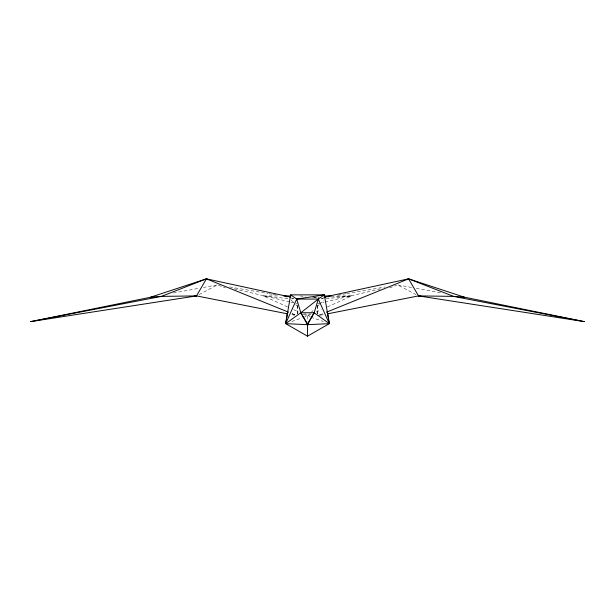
<?xml version="1.0" encoding="UTF-8"?>
<svg xmlns="http://www.w3.org/2000/svg" width="615" height="615" viewBox="0 0 615 615"><rect width="100%" height="100%" fill="white"/><g stroke="black" fill="none" stroke-linecap="round" stroke-linejoin="round"><path stroke-width="0.46" stroke-dasharray="3.08 2.31" d="M297.406 313.881L297.445 305.263M297.414 313.927L297.46 305.547M303.134 317.501L307.5 315.964L310.221 313.327M310.906 312.666L313.627 310.029M317.717 306.07L319.077 304.756M319.762 304.094L323.844 300.135M199.022 294.585L217.487 284.876L203.411 287.466M303.18 314.004L307.5 315.964L311.82 314.004M316.148 312.036L321.338 309.683M327.388 306.939L351.603 295.946L336.259 295.946M317.617 315.795L322.921 313.642M319.393 315.103L322.944 313.735M389.518 287.966L396.621 285.222M291.779 321.484L302.257 317.801M317.532 303.687L324.043 302.157M324.974 301.934L380.77 288.812M320.423 315.241L323.221 314.688M173.384 292.986L198.722 288.327M338.235 295.023L341.994 294.377M342.939 294.216L345.761 293.732M346.699 293.57L385.282 286.967M326.15 298.713L351.603 295.946L330.678 296.922M291.695 298.729L293.593 298.644M312.612 297.76L319.27 297.452M287.612 306.939L263.397 295.946L278.741 295.946M291.71 298.821L293.624 298.821M321.376 298.821L323.29 298.821M263.397 295.946L288.85 298.713M299.997 295.938L305.601 296.576M314.004 297.537L317.74 297.968M321.476 298.39L323.336 298.606M229.718 286.967L268.301 293.57M269.239 293.732L272.061 294.216M273.006 294.377L276.765 295.023M411.589 287.466L397.513 284.876L415.986 294.585M416.278 288.327L441.616 292.986M291.794 314.688L294.6 315.241M234.23 288.812L290.026 301.934M290.957 302.157L297.468 303.687M304.779 313.327L307.5 315.964L310.121 316.886M310.99 317.194L323.221 321.484M218.379 285.222L225.482 287.966M292.071 313.735L295.623 315.103M292.102 313.642L295.631 315.072M293.663 309.683L298.852 312.036M291.156 300.135L295.238 304.094M295.923 304.756L297.283 306.07M317.548 305.547L317.609 313.934M317.563 305.263L317.609 313.881M307.5 315.964L307.5 320.553"/><path stroke-width="0.92" d="M287.651 311.69L285.668 323.636L307.5 336.167L329.332 323.636L327.349 311.69M290.142 297.237L290.664 294.869L324.336 294.869L324.858 297.237M296.699 299.067L300.82 312.751L307.5 324.682L314.18 312.751L318.301 299.067L324.336 294.869L329.332 323.636L307.5 324.682L285.668 323.636L290.664 294.869L296.699 299.067L318.301 299.067L329.332 323.636L314.18 312.751L300.82 312.751L285.668 323.636L296.699 299.067L324.336 294.869M153.681 296.607L30.75 321.614L196.5 295.907L206.402 278.833L290.895 297.137M307.5 336.167L307.5 323.859L314.18 312.751M318.301 299.067L300.82 312.751L307.5 323.859M407.015 279.702L408.598 278.833L464.133 297.122L584.25 321.614L418.507 295.907L327.895 313.765M326.45 312.205L408.598 278.833L453.601 296.392L584.25 321.614M324.105 297.137L408.598 278.833L418.507 295.907L420.406 295.953M30.75 321.614L161.399 296.392L196.5 295.907L287.12 313.765M327.88 296.791L329.763 296.468M324.028 297.23L325.927 297.137M194.601 295.953L196.5 295.907M283.53 295.946L290.242 295.946M324.758 295.946L331.47 295.946M418.507 295.907L453.601 296.392L464.133 297.122L461.319 296.607M285.237 296.468L287.12 296.791M288.566 312.205L206.402 278.833L150.867 297.122L161.399 296.392L206.402 278.833L207.985 279.702"/></g></svg>
